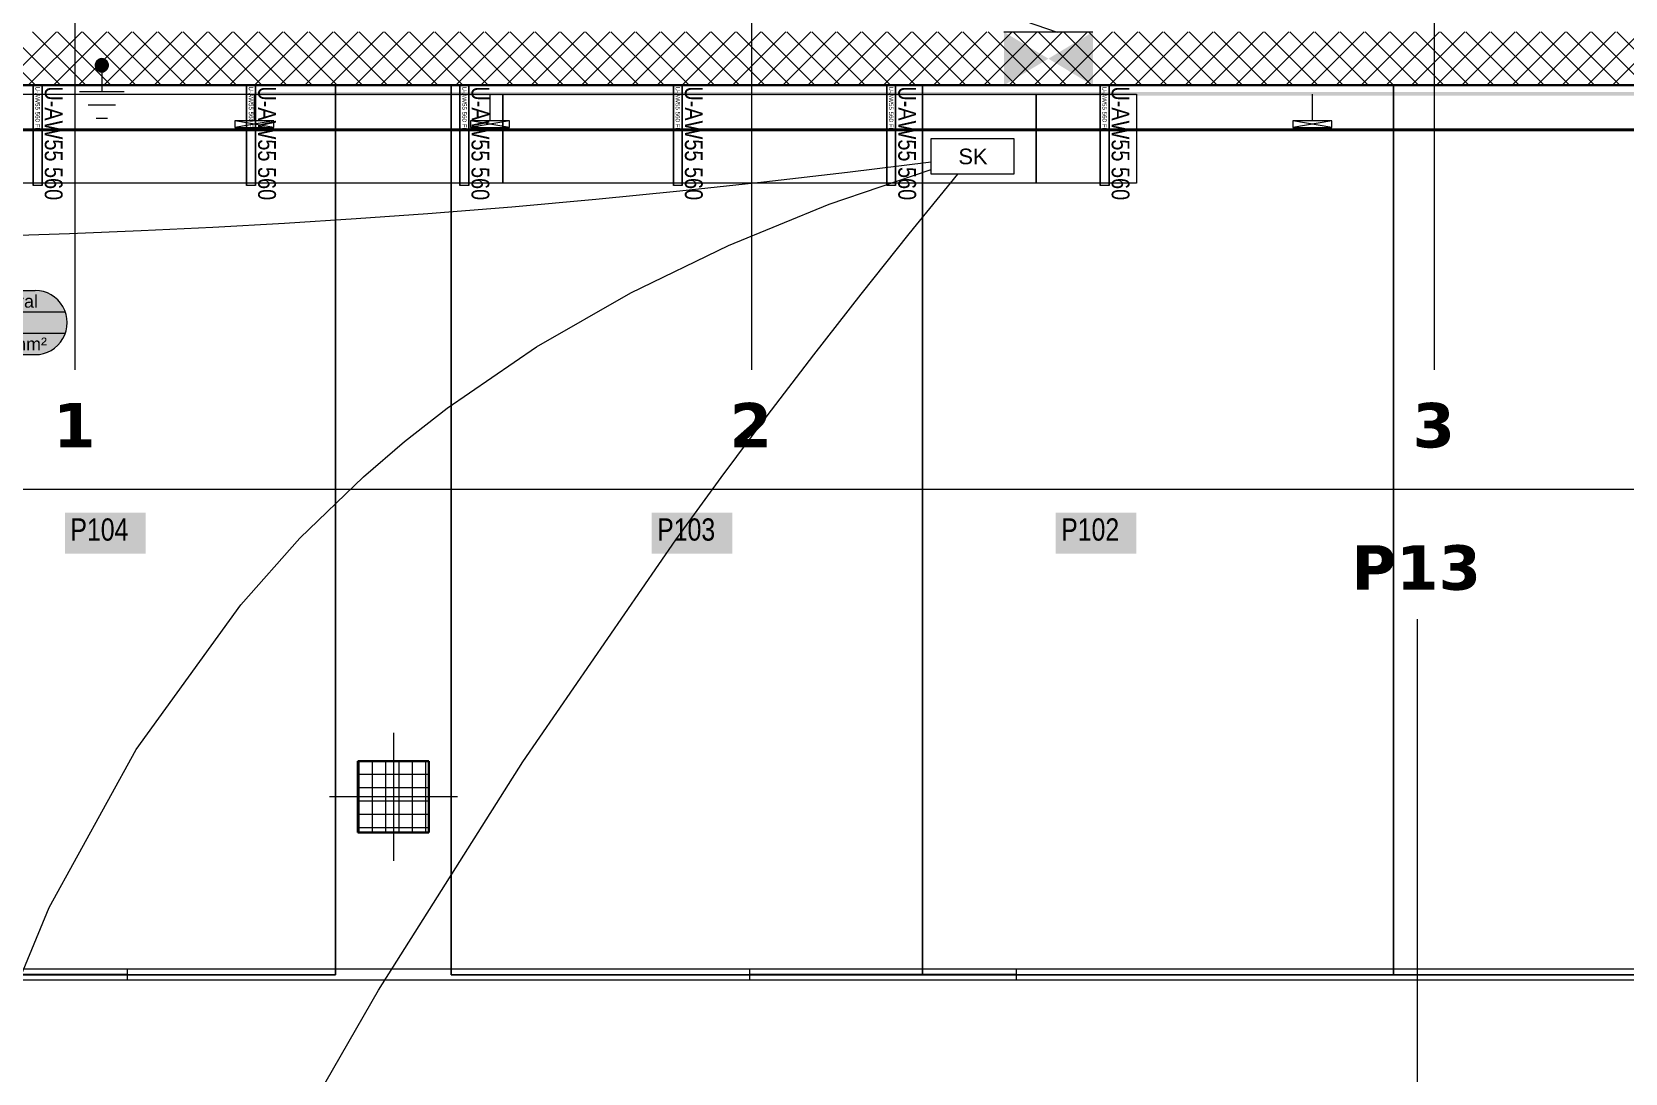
# Model space of a CAD drawing. Extents: x -1132 to 613, y -179 to 712.
# Drawn here: x -107.5 to 71.7, y 94.5 to 211.6 of the extents above; entities that cross this region are included whole.
import ezdxf
from ezdxf.lldxf.tags import DXFTag

# ---------------------------------------------------------------- set-up
doc = ezdxf.new("R2010")
doc.units = 0
doc.layers.get('0').update_dxf_attribs({"lineweight": 13})
for name, color, linetype, lineweight, true_color in [('A-____-MATC-OTLN', 7, 'Strichpunkt - Mittel', 40, 0x0080ff), ('A-DETL-____-OTLN', 5, 'Continuous', 9, 0x0000ff), ('EL01_WAN_Aussparung Wand', 7, 'Continuous', 13, 0x7f5f3f), ('EL01_WAN_Aussparung Wand Text', 7, 'Continuous', 13, 0x7f5f3f), ('EL01_WAN_E-Mobility', 1, 'Continuous', 13, 0xff0000), ('EL01_WAN_Leitung_BUS-KNX', 4, 'Continuous', 13, 0x00ffff), ('EL01_WAN_Leitung_E-Mobility', 1, 'Continuous', 13, 0xff0000), ('EL01_WAN_Leitung_HLKS', 5, 'Continuous', 13, 0x0000ff), ('EL01_WAN_Leitung_Notbeleuchtung', 7, 'Continuous', 13, 0x009900), ('EL01_WAN_Leuchten', 7, 'Continuous', 13, 0x0080ff), ('EL01_WAN_Potentialausgleich', 1, 'Continuous', 13, 0xff0000), ('EL01_WAN_Schlaufkasten', 1, 'Continuous', 13, 0xff0000), ('EL01_WAN_Trassen', 40, 'Continuous', 13, 0xffbf00), ('EL01_WAN_Trassen Befestigung', 7, 'Continuous', 13, 0xb2b200), ('S-GRID-____-IDEN', 7, 'Continuous', 9, 0x5555aa)]:
    doc.layers.add(name, color=color, linetype=linetype, lineweight=lineweight, true_color=true_color)
for name, color, linetype, lineweight in [('A-WALL-____-MCUT', 7, 'Continuous', 35), ('A-WALL-____-PATT', 7, 'Continuous', 35), ('C-PRKG-____-IDEN', 7, 'Continuous', 5), ('C-PRKG-____-OTLN', 7, 'Continuous', 9), ('S-COLS-____-MCUT', 7, 'Continuous', 35), ('S-COLS-____-OTLN', 7, 'Continuous', 9), ('S-GRID-____-OTLN', 7, 'Continuous', 5)]:
    doc.layers.add(name, color=color, linetype=linetype, lineweight=lineweight)
doc.styles.get("Standard").update_dxf_attribs({"font": 'arial.ttf'})
tags = doc.linetypes.add('_Rasterlinie_', pattern=[0.375, 0.2, -0.05, 0.075, -0.05]).pattern_tags.tags
tags[10:11] = [DXFTag(74, 4), DXFTag(75, 0), DXFTag(340, '0'), DXFTag(46, 1.0), DXFTag(50, 0.0), DXFTag(44, 0.0), DXFTag(45, 0.0)]
tags[8:9] = [DXFTag(74, 4), DXFTag(75, 0), DXFTag(340, '0'), DXFTag(46, 1.0), DXFTag(50, 0.0), DXFTag(44, 0.0), DXFTag(45, 0.0)]
tags[6:7] = [DXFTag(74, 4), DXFTag(75, 0), DXFTag(340, '0'), DXFTag(46, 1.0), DXFTag(50, 0.0), DXFTag(44, 0.0), DXFTag(45, 0.0)]
tags[4:5] = [DXFTag(74, 4), DXFTag(75, 0), DXFTag(340, '0'), DXFTag(46, 1.0), DXFTag(50, 0.0), DXFTag(44, 0.0), DXFTag(45, 0.0)]
tags = doc.linetypes.add('_Strichpunkt - Mittel_', pattern=[0.35, 0.15, -0.1, 0, -0.1]).pattern_tags.tags
tags[10:11] = [DXFTag(74, 4), DXFTag(75, 0), DXFTag(340, '0'), DXFTag(46, 1.0), DXFTag(50, 0.0), DXFTag(44, 0.0), DXFTag(45, 0.0)]
tags[8:9] = [DXFTag(74, 4), DXFTag(75, 0), DXFTag(340, '0'), DXFTag(46, 1.0), DXFTag(50, 0.0), DXFTag(44, 0.0), DXFTag(45, 0.0)]
tags[6:7] = [DXFTag(74, 4), DXFTag(75, 0), DXFTag(340, '0'), DXFTag(46, 1.0), DXFTag(50, 0.0), DXFTag(44, 0.0), DXFTag(45, 0.0)]
tags[4:5] = [DXFTag(74, 4), DXFTag(75, 0), DXFTag(340, '0'), DXFTag(46, 1.0), DXFTag(50, 0.0), DXFTag(44, 0.0), DXFTag(45, 0.0)]
tags = doc.linetypes.add('Strichpunkt - Mittel', pattern=[0.35, 0.15, -0.1, 0, -0.1]).pattern_tags.tags
tags[10:11] = [DXFTag(74, 4), DXFTag(75, 0), DXFTag(340, '0'), DXFTag(46, 1.0), DXFTag(50, 0.0), DXFTag(44, 0.0), DXFTag(45, 0.0)]
tags[8:9] = [DXFTag(74, 4), DXFTag(75, 0), DXFTag(340, '0'), DXFTag(46, 1.0), DXFTag(50, 0.0), DXFTag(44, 0.0), DXFTag(45, 0.0)]
tags[6:7] = [DXFTag(74, 4), DXFTag(75, 0), DXFTag(340, '0'), DXFTag(46, 1.0), DXFTag(50, 0.0), DXFTag(44, 0.0), DXFTag(45, 0.0)]
tags[4:5] = [DXFTag(74, 4), DXFTag(75, 0), DXFTag(340, '0'), DXFTag(46, 1.0), DXFTag(50, 0.0), DXFTag(44, 0.0), DXFTag(45, 0.0)]

# ---------------------------------------------------------------- blocks, each defined once
blk = doc.blocks.new('Referenz-A0UJ359BXE', base_point=(-1140.16, -173.77))
at = {"layer": 'A-____-MATC-OTLN', "color": 0, "linetype": 'Strichpunkt - Mittel', "ltscale": 0.4}
blk.add_line((-1115.11, 200.56), (174.71, 200.56), dxfattribs=at)
at = {"layer": 'A-DETL-____-OTLN', "color": 0, "linetype": '_Strichpunkt - Mittel_', "ltscale": 0.13}
for p, q in [((-66.79, 132.76), (-66.79, 118.36)), ((-59.59, 125.56), (-73.99, 125.56))]:
    blk.add_line(p, q, dxfattribs=at)
at = {"layer": 'A-WALL-____-MCUT', "color": 0, "linetype": 'Continuous', "ltscale": 0.35}
blk.add_line((-132.29, 205.56), (135.11, 205.56), dxfattribs=at)
at = {"layer": 'A-WALL-____-PATT', "color": 0, "linetype": 'Continuous', "lineweight": 9, "ltscale": 0.13}
for p, q in [((-107.05, 205.56), (-113.05, 211.56)), ((-110.68, 205.56), (-104.68, 211.56)), ((-104.22, 205.56), (-110.22, 211.56)), ((-107.85, 205.56), (-101.85, 211.56)), ((-101.39, 205.56), (-107.39, 211.56)), ((-105.02, 205.56), (-99.02, 211.56)), ((-98.57, 205.56), (-104.57, 211.56)), ((-102.19, 205.56), (-96.19, 211.56)), ((-95.74, 205.56), (-101.74, 211.56)), ((-99.37, 205.56), (-93.37, 211.56)), ((-92.91, 205.56), (-98.91, 211.56)), ((-96.54, 205.56), (-90.54, 211.56)), ((-90.08, 205.56), (-96.08, 211.56)), ((-93.71, 205.56), (-87.71, 211.56)), ((-87.25, 205.56), (-93.25, 211.56)), ((-90.88, 205.56), (-84.88, 211.56)), ((-84.42, 205.56), (-90.42, 211.56)), ((-88.05, 205.56), (-82.05, 211.56)), ((-81.6, 205.56), (-87.6, 211.56)), ((-85.22, 205.56), (-79.22, 211.56)), ((-78.77, 205.56), (-84.77, 211.56)), ((-82.4, 205.56), (-76.4, 211.56)), ((-75.94, 205.56), (-81.94, 211.56)), ((-79.57, 205.56), (-73.57, 211.56)), ((-73.11, 205.56), (-79.11, 211.56)), ((-76.74, 205.56), (-70.74, 211.56)), ((-70.28, 205.56), (-76.28, 211.56)), ((-73.91, 205.56), (-67.91, 211.56)), ((-67.45, 205.56), (-73.45, 211.56)), ((-71.08, 205.56), (-65.08, 211.56)), ((-64.63, 205.56), (-70.63, 211.56)), ((-68.25, 205.56), (-62.25, 211.56)), ((-61.8, 205.56), (-67.8, 211.56)), ((-65.42, 205.56), (-59.42, 211.56)), ((-58.97, 205.56), (-64.97, 211.56)), ((-62.6, 205.56), (-56.6, 211.56)), ((-56.14, 205.56), (-62.14, 211.56)), ((-59.77, 205.56), (-53.77, 211.56)), ((-53.31, 205.56), (-59.31, 211.56)), ((-56.94, 205.56), (-50.94, 211.56)), ((-50.48, 205.56), (-56.48, 211.56)), ((-54.11, 205.56), (-48.11, 211.56)), ((-47.65, 205.56), (-53.65, 211.56)), ((-51.28, 205.56), (-45.28, 211.56)), ((-44.83, 205.56), (-50.83, 211.56)), ((-48.45, 205.56), (-42.45, 211.56)), ((-42, 205.56), (-48, 211.56)), ((-45.63, 205.56), (-39.63, 211.56)), ((-39.17, 205.56), (-45.17, 211.56)), ((-42.8, 205.56), (-36.8, 211.56)), ((-36.34, 205.56), (-42.34, 211.56)), ((-39.97, 205.56), (-33.97, 211.56)), ((-33.51, 205.56), (-39.51, 211.56)), ((-37.14, 205.56), (-31.14, 211.56)), ((-30.68, 205.56), (-36.68, 211.56)), ((-34.31, 205.56), (-28.31, 211.56)), ((-27.86, 205.56), (-33.86, 211.56)), ((-31.48, 205.56), (-25.48, 211.56)), ((-25.03, 205.56), (-31.03, 211.56)), ((-28.66, 205.56), (-22.66, 211.56)), ((-22.2, 205.56), (-28.2, 211.56)), ((-25.83, 205.56), (-19.83, 211.56)), ((-19.37, 205.56), (-25.37, 211.56)), ((-23, 205.56), (-17, 211.56)), ((-16.54, 205.56), (-22.54, 211.56)), ((-20.17, 205.56), (-14.17, 211.56)), ((-13.71, 205.56), (-19.71, 211.56)), ((-17.34, 205.56), (-11.34, 211.56)), ((-10.89, 205.56), (-16.89, 211.56)), ((-14.51, 205.56), (-8.51, 211.56)), ((-8.06, 205.56), (-14.06, 211.56)), ((-11.68, 205.56), (-5.68, 211.56)), ((-5.23, 205.56), (-11.23, 211.56)), ((-8.86, 205.56), (-2.86, 211.56)), ((-2.4, 205.56), (-8.4, 211.56)), ((-6.03, 205.56), (-0.03, 211.56)), ((0.43, 205.56), (-5.57, 211.56)), ((-3.2, 205.56), (2.8, 211.56)), ((3.26, 205.56), (-2.74, 211.56)), ((-0.37, 205.56), (5.63, 211.56)), ((6.09, 205.56), (0.09, 211.56)), ((2.46, 205.56), (8.46, 211.56)), ((8.91, 205.56), (2.91, 211.56)), ((5.29, 205.56), (11.29, 211.56)), ((11.74, 205.56), (5.74, 211.56)), ((8.11, 205.56), (14.11, 211.56)), ((14.57, 205.56), (8.57, 211.56)), ((10.94, 205.56), (16.94, 211.56)), ((17.4, 205.56), (11.4, 211.56)), ((13.77, 205.56), (19.77, 211.56)), ((20.23, 205.56), (14.23, 211.56)), ((16.6, 205.56), (22.6, 211.56)), ((23.06, 205.56), (17.06, 211.56)), ((19.43, 205.56), (25.43, 211.56)), ((25.88, 205.56), (19.88, 211.56)), ((22.26, 205.56), (28.26, 211.56)), ((28.71, 205.56), (22.71, 211.56)), ((25.08, 205.56), (31.08, 211.56)), ((31.54, 205.56), (25.54, 211.56)), ((27.91, 205.56), (33.91, 211.56)), ((34.37, 205.56), (28.37, 211.56)), ((30.74, 205.56), (36.74, 211.56)), ((37.2, 205.56), (31.2, 211.56)), ((33.57, 205.56), (39.57, 211.56)), ((40.03, 205.56), (34.03, 211.56)), ((36.4, 205.56), (42.4, 211.56)), ((42.85, 205.56), (36.85, 211.56)), ((39.23, 205.56), (45.23, 211.56)), ((45.68, 205.56), (39.68, 211.56)), ((42.06, 205.56), (48.06, 211.56)), ((48.51, 205.56), (42.51, 211.56)), ((44.88, 205.56), (50.88, 211.56)), ((51.34, 205.56), (45.34, 211.56)), ((47.71, 205.56), (53.71, 211.56)), ((54.17, 205.56), (48.17, 211.56)), ((50.54, 205.56), (56.54, 211.56)), ((57, 205.56), (51, 211.56)), ((53.37, 205.56), (59.37, 211.56)), ((59.83, 205.56), (53.83, 211.56)), ((56.2, 205.56), (62.2, 211.56)), ((62.65, 205.56), (56.65, 211.56)), ((59.03, 205.56), (65.03, 211.56)), ((65.48, 205.56), (59.48, 211.56)), ((61.85, 205.56), (67.85, 211.56)), ((68.31, 205.56), (62.31, 211.56)), ((64.68, 205.56), (70.68, 211.56)), ((71.14, 205.56), (65.14, 211.56)), ((67.51, 205.56), (73.51, 211.56)), ((73.97, 205.56), (67.97, 211.56)), ((70.34, 205.56), (76.34, 211.56)), ((76.8, 205.56), (70.8, 211.56))]:
    blk.add_line(p, q, dxfattribs=at)
at = {"layer": 'C-PRKG-____-IDEN', "color": 7, "linetype": 'Continuous', "ltscale": 0.13, "true_color": 0xffffff}
for points in [[(-103.74, 152.9), (-94.67, 152.9), (-103.74, 157.5)], [(-94.67, 152.9), (-103.74, 157.5), (-94.67, 157.5)], [(-37.74, 152.9), (-28.67, 152.9), (-37.74, 157.5)], [(-28.67, 152.9), (-37.74, 157.5), (-28.67, 157.5)], [(7.7, 152.9), (16.77, 152.9), (7.7, 157.5)], [(16.77, 152.9), (7.7, 157.5), (16.77, 157.5)]]:
    blk.add_solid(points, dxfattribs=at)
at = {"layer": 'C-PRKG-____-OTLN', "color": 0, "linetype": 'Continuous', "ltscale": 0.13}
for p, q in [((-73.29, 205.55), (-126.29, 205.55)), ((-73.29, 205.55), (-126.29, 205.55)), ((-126.29, 205.55), (-73.29, 205.55)), ((-73.29, 105.57), (-73.29, 205.55)), ((-73.29, 105.57), (-73.29, 205.55)), ((-73.29, 205.55), (-73.29, 105.57)), ((-73.29, 205.55), (-73.29, 205.55)), ((-7.29, 205.55), (-60.29, 205.55)), ((-60.29, 105.57), (-60.29, 205.55)), ((-7.29, 205.55), (-60.29, 205.55)), ((-60.29, 205.55), (-60.29, 105.57)), ((-60.29, 105.57), (-60.29, 205.55)), ((-60.29, 205.55), (-7.29, 205.55)), ((-60.29, 205.55), (-60.29, 205.55)), ((45.71, 205.55), (-7.29, 205.55)), ((-7.29, 105.57), (-7.29, 205.55)), ((45.71, 205.55), (-7.29, 205.55)), ((-7.29, 205.55), (-7.29, 105.57)), ((-7.29, 105.57), (-7.29, 205.55)), ((-7.29, 205.55), (45.71, 205.55)), ((-7.29, 205.55), (-7.29, 205.55)), ((-7.29, 105.57), (-7.29, 205.55)), ((-7.29, 105.57), (-7.29, 205.55)), ((-7.29, 205.55), (-7.29, 105.57)), ((-7.29, 205.55), (-7.29, 205.55)), ((45.71, 105.57), (45.71, 205.55)), ((45.71, 105.57), (45.71, 205.55)), ((45.71, 205.55), (45.71, 105.57)), ((45.71, 205.55), (45.71, 205.55)), ((115.71, 205.55), (45.71, 205.55)), ((115.71, 205.55), (45.71, 205.55)), ((45.71, 205.55), (45.71, 105.57)), ((45.71, 105.57), (45.71, 205.55)), ((45.71, 205.55), (115.71, 205.55)), ((45.71, 205.55), (45.71, 205.55)), ((-73.29, 105.57), (-126.29, 105.57)), ((-126.29, 105.57), (-73.29, 105.57)), ((-73.29, 105.57), (-126.29, 105.57)), ((-73.29, 105.57), (-73.29, 105.57)), ((-7.29, 105.57), (-60.29, 105.57)), ((-60.29, 105.57), (-7.29, 105.57)), ((-7.29, 105.57), (-60.29, 105.57)), ((-60.29, 105.57), (-60.29, 105.57)), ((45.71, 105.57), (-7.29, 105.57)), ((-7.29, 105.57), (45.71, 105.57)), ((45.71, 105.57), (-7.29, 105.57)), ((-7.29, 105.57), (-7.29, 105.57)), ((-7.29, 105.57), (-7.29, 105.57)), ((45.71, 105.57), (45.71, 105.57)), ((115.71, 105.57), (45.71, 105.57)), ((45.71, 105.57), (115.71, 105.57)), ((115.71, 105.57), (45.71, 105.57)), ((45.71, 105.57), (45.71, 105.57))]:
    blk.add_line(p, q, dxfattribs=at)
at = {"layer": 'S-COLS-____-MCUT', "color": 0, "linetype": 'Continuous', "ltscale": 0.35}
for p, q in [((-62.79, 129.56), (-70.79, 129.56)), ((-70.79, 129.56), (-70.79, 121.56)), ((-62.79, 121.56), (-62.79, 129.56)), ((-70.79, 121.56), (-62.79, 121.56))]:
    blk.add_line(p, q, dxfattribs=at)
at = {"layer": 'S-COLS-____-OTLN', "color": 0, "linetype": 'Continuous', "ltscale": 0.13}
for p, q in [((-70.63, 121.56), (-70.63, 129.56)), ((-69.13, 121.56), (-69.13, 129.56)), ((-67.63, 121.56), (-67.63, 129.56)), ((-66.13, 121.56), (-66.13, 129.56)), ((-64.63, 121.56), (-64.63, 129.56)), ((-63.13, 121.56), (-63.13, 129.56)), ((-70.79, 128.13), (-62.79, 128.13)), ((-70.79, 126.63), (-62.79, 126.63)), ((-70.79, 125.13), (-62.79, 125.13)), ((-70.79, 123.63), (-62.79, 123.63)), ((-70.79, 122.13), (-62.79, 122.13))]:
    blk.add_line(p, q, dxfattribs=at)
at = {"layer": 'S-GRID-____-OTLN', "color": 0, "linetype": '_Rasterlinie_', "ltscale": 0.13}
for p, q in [((-102.59, 173.56), (-102.59, 357.16)), ((-26.49, 173.56), (-26.49, 357.16)), ((50.31, 173.56), (50.31, 357.16)), ((-164.29, 205.56), (174.71, 205.56)), ((-1093.73, 160.16), (174.71, 160.16)), ((48.41, -160.53), (48.41, 145.56))]:
    blk.add_line(p, q, dxfattribs=at)
at = {"layer": 'C-PRKG-____-IDEN', "color": 0, "linetype": 'Continuous', "ltscale": 0.13, "char_height": 2.5, "attachment_point": 1}
for s, insert in [('{\\W0.8;\\fArial;P104}', (-103.12, 156.87)), ('{\\W0.8;\\fArial;P103}', (-37.12, 156.87)), ('{\\W0.8;\\fArial;P102}', (8.32, 156.87))]:
    blk.add_mtext(s, dxfattribs=dict(at, insert=insert))
at = {"layer": 'S-GRID-____-IDEN', "color": 0, "linetype": 'Continuous', "lineweight": 5, "ltscale": 0.13, "char_height": 5, "attachment_point": 1}
for s, insert in [('{\\fVerdana|b1|i0;1}', (-105.07, 169.85)), ('{\\fVerdana|b1|i0;2}', (-28.97, 169.85)), ('{\\fVerdana|b1|i0;3}', (47.83, 169.85)), ('{\\fVerdana|b1|i0;P13}', (40.97, 153.85))]:
    blk.add_mtext(s, dxfattribs=dict(at, insert=insert))
blk = doc.blocks.new('Kabelkanal-A0UJ359DXE', base_point=(-114.48, 194.56))
at = {"color": 0, "linetype": 'ByBlock', "lineweight": -2, "ltscale": 0.13}
for p, q in [((-114.48, 194.56), (-114.48, 204.56)), ((-114.48, 204.56), (-54.48, 204.56)), ((-54.48, 204.56), (-54.48, 194.56)), ((-54.48, 194.56), (-114.48, 194.56))]:
    blk.add_line(p, q, dxfattribs=at)
blk = doc.blocks.new('IfcObject-A0UJ35A1XE', base_point=(-107.3, 192.94))
at = {"layer": 'EL01_WAN_Trassen', "linetype": 'ByBlock', "lineweight": -2, "ltscale": 0.13}
for p, q in [((-106.3, 205.49), (-107.3, 205.49)), ((-106.3, 205.49), (-107.3, 205.49)), ((-107.3, 205.49), (-107.3, 194.29)), ((-107.3, 194.29), (-107.3, 205.49)), ((-107.3, 205.49), (-107.3, 205.49)), ((-106.3, 205.49), (-106.3, 194.29)), ((-106.3, 194.29), (-106.3, 205.49)), ((-106.3, 205.49), (-106.3, 205.49)), ((-106.3, 194.29), (-107.3, 194.29)), ((-106.3, 194.29), (-107.3, 194.29)), ((-107.3, 194.29), (-107.3, 194.29)), ((-106.3, 194.29), (-106.3, 194.29))]:
    blk.add_line(p, q, dxfattribs=at)
at = {"layer": 'EL01_WAN_Trassen', "lineweight": -2, "attachment_point": 1, "rotation": 270}
for s, insert, char_height in [('{\\fArial;U-AW55 560 FE}', (-106.55, 205.43), 0.5), ('{\\W0.8;\\fArial;U-AW55 560}', (-104, 205.44), 2)]:
    blk.add_mtext(s, dxfattribs=dict(at, insert=insert, char_height=char_height))
blk = doc.blocks.new('IfcObject-A0UJ35A3XE', base_point=(-83.3, 192.94))
at = {"layer": 'EL01_WAN_Trassen', "linetype": 'ByBlock', "lineweight": -2, "ltscale": 0.13}
for p, q in [((-82.3, 205.49), (-83.3, 205.49)), ((-82.3, 205.49), (-83.3, 205.49)), ((-83.3, 205.49), (-83.3, 194.29)), ((-83.3, 194.29), (-83.3, 205.49)), ((-83.3, 205.49), (-83.3, 205.49)), ((-82.3, 205.49), (-82.3, 194.29)), ((-82.3, 194.29), (-82.3, 205.49)), ((-82.3, 205.49), (-82.3, 205.49)), ((-82.3, 194.29), (-83.3, 194.29)), ((-82.3, 194.29), (-83.3, 194.29)), ((-83.3, 194.29), (-83.3, 194.29)), ((-82.3, 194.29), (-82.3, 194.29))]:
    blk.add_line(p, q, dxfattribs=at)
at = {"layer": 'EL01_WAN_Trassen', "lineweight": -2, "attachment_point": 1, "rotation": 270}
for s, insert, char_height in [('{\\fArial;U-AW55 560 FE}', (-82.55, 205.43), 0.5), ('{\\W0.8;\\fArial;U-AW55 560}', (-80, 205.44), 2)]:
    blk.add_mtext(s, dxfattribs=dict(at, insert=insert, char_height=char_height))
blk = doc.blocks.new('IfcObject-A0UJ35A5XE', base_point=(-11.3, 192.94))
at = {"layer": 'EL01_WAN_Trassen', "linetype": 'ByBlock', "lineweight": -2, "ltscale": 0.13}
for p, q in [((-10.3, 205.49), (-11.3, 205.49)), ((-10.3, 205.49), (-11.3, 205.49)), ((-11.3, 205.49), (-11.3, 194.29)), ((-11.3, 194.29), (-11.3, 205.49)), ((-11.3, 205.49), (-11.3, 205.49)), ((-10.3, 205.49), (-10.3, 194.29)), ((-10.3, 194.29), (-10.3, 205.49)), ((-10.3, 205.49), (-10.3, 205.49)), ((-10.3, 194.29), (-11.3, 194.29)), ((-10.3, 194.29), (-11.3, 194.29)), ((-11.3, 194.29), (-11.3, 194.29)), ((-10.3, 194.29), (-10.3, 194.29))]:
    blk.add_line(p, q, dxfattribs=at)
at = {"layer": 'EL01_WAN_Trassen', "lineweight": -2, "attachment_point": 1, "rotation": 270}
for s, insert, char_height in [('{\\fArial;U-AW55 560 FE}', (-10.55, 205.43), 0.5), ('{\\W0.8;\\fArial;U-AW55 560}', (-8, 205.44), 2)]:
    blk.add_mtext(s, dxfattribs=dict(at, insert=insert, char_height=char_height))
blk = doc.blocks.new('IfcObject-A0UJ35ABXE', base_point=(-35.3, 192.94))
at = {"layer": 'EL01_WAN_Trassen', "linetype": 'ByBlock', "lineweight": -2, "ltscale": 0.13}
for p, q in [((-34.3, 205.49), (-35.3, 205.49)), ((-34.3, 205.49), (-35.3, 205.49)), ((-35.3, 205.49), (-35.3, 194.29)), ((-35.3, 194.29), (-35.3, 205.49)), ((-35.3, 205.49), (-35.3, 205.49)), ((-34.3, 205.49), (-34.3, 194.29)), ((-34.3, 194.29), (-34.3, 205.49)), ((-34.3, 205.49), (-34.3, 205.49)), ((-34.3, 194.29), (-35.3, 194.29)), ((-34.3, 194.29), (-35.3, 194.29)), ((-35.3, 194.29), (-35.3, 194.29)), ((-34.3, 194.29), (-34.3, 194.29))]:
    blk.add_line(p, q, dxfattribs=at)
at = {"layer": 'EL01_WAN_Trassen', "lineweight": -2, "attachment_point": 1, "rotation": 270}
for s, insert, char_height in [('{\\fArial;U-AW55 560 FE}', (-34.55, 205.43), 0.5), ('{\\W0.8;\\fArial;U-AW55 560}', (-32, 205.44), 2)]:
    blk.add_mtext(s, dxfattribs=dict(at, insert=insert, char_height=char_height))
blk = doc.blocks.new('IfcObject-A0UJ35ADXE', base_point=(12.7, 192.94))
at = {"layer": 'EL01_WAN_Trassen', "linetype": 'ByBlock', "lineweight": -2, "ltscale": 0.13}
for p, q in [((13.7, 205.49), (12.7, 205.49)), ((13.7, 205.49), (12.7, 205.49)), ((12.7, 205.49), (12.7, 194.29)), ((12.7, 194.29), (12.7, 205.49)), ((12.7, 205.49), (12.7, 205.49)), ((13.7, 205.49), (13.7, 194.29)), ((13.7, 194.29), (13.7, 205.49)), ((13.7, 205.49), (13.7, 205.49)), ((13.7, 194.29), (12.7, 194.29)), ((13.7, 194.29), (12.7, 194.29)), ((12.7, 194.29), (12.7, 194.29)), ((13.7, 194.29), (13.7, 194.29))]:
    blk.add_line(p, q, dxfattribs=at)
at = {"layer": 'EL01_WAN_Trassen', "lineweight": -2, "attachment_point": 1, "rotation": 270}
for s, insert, char_height in [('{\\fArial;U-AW55 560 FE}', (13.45, 205.43), 0.5), ('{\\W0.8;\\fArial;U-AW55 560}', (16, 205.44), 2)]:
    blk.add_mtext(s, dxfattribs=dict(at, insert=insert, char_height=char_height))
blk = doc.blocks.new('IfcObject-A0UJ35ANXE', base_point=(-59.3, 192.94))
at = {"layer": 'EL01_WAN_Trassen', "linetype": 'ByBlock', "lineweight": -2, "ltscale": 0.13}
for p, q in [((-58.3, 205.49), (-59.3, 205.49)), ((-58.3, 205.49), (-59.3, 205.49)), ((-59.3, 205.49), (-59.3, 194.29)), ((-59.3, 194.29), (-59.3, 205.49)), ((-59.3, 205.49), (-59.3, 205.49)), ((-58.3, 205.49), (-58.3, 194.29)), ((-58.3, 194.29), (-58.3, 205.49)), ((-58.3, 205.49), (-58.3, 205.49)), ((-58.3, 194.29), (-59.3, 194.29)), ((-58.3, 194.29), (-59.3, 194.29)), ((-59.3, 194.29), (-59.3, 194.29)), ((-58.3, 194.29), (-58.3, 194.29))]:
    blk.add_line(p, q, dxfattribs=at)
at = {"layer": 'EL01_WAN_Trassen', "lineweight": -2, "attachment_point": 1, "rotation": 270}
for s, insert, char_height in [('{\\fArial;U-AW55 560 FE}', (-58.55, 205.43), 0.5), ('{\\W0.8;\\fArial;U-AW55 560}', (-56, 205.44), 2)]:
    blk.add_mtext(s, dxfattribs=dict(at, insert=insert, char_height=char_height))
blk = doc.blocks.new('Kabelkanal-A0UJ35AXXE', base_point=(-54.48, 194.56))
at = {"color": 0, "linetype": 'ByBlock', "lineweight": -2, "ltscale": 0.13}
for p, q in [((-54.48, 194.56), (-54.48, 204.56)), ((-54.48, 204.56), (5.52, 204.56)), ((5.52, 204.56), (5.52, 194.56)), ((5.52, 194.56), (-54.48, 194.56))]:
    blk.add_line(p, q, dxfattribs=at)
blk = doc.blocks.new('Kabelkanal-A0UJ35B3XE', base_point=(5.52, 194.56))
at = {"color": 0, "linetype": 'ByBlock', "lineweight": -2, "ltscale": 0.13}
for p, q in [((5.52, 194.56), (5.52, 204.56)), ((5.52, 204.56), (16.8, 204.56)), ((16.8, 204.56), (16.8, 194.56)), ((16.8, 194.56), (5.52, 194.56))]:
    blk.add_line(p, q, dxfattribs=at)
blk = doc.blocks.new('Wanddurchbruch-A0UJ35B5XE', base_point=(1.88, 205.55))
at = {"color": 0, "linetype": 'ByBlock', "lineweight": -2, "ltscale": 0.13}
for p, q in [((11.88, 211.55), (1.88, 211.55)), ((11.88, 205.55), (1.88, 205.55))]:
    blk.add_line(p, q, dxfattribs=at)
for points in [[(6.88, 208.55), (1.88, 208.55), (1.88, 211.55)], [(11.88, 208.55), (6.88, 208.55), (11.88, 211.55)], [(1.88, 205.55), (6.88, 208.55), (1.88, 208.55)], [(11.88, 205.55), (11.88, 208.55), (6.88, 208.55)]]:
    blk.add_solid(points, dxfattribs=at)
blk = doc.blocks.new('Durchbruch beschriften-A0UJ35B7XE', base_point=(-24.52, 211.55))
at = {"color": 0, "linetype": 'ByBlock', "lineweight": -2, "ltscale": 0.13}
for p, q in [((-24.52, 213.62), (-24.52, 221.12)), ((-24.52, 221.12), (1.76, 221.12)), ((-19.4, 213.62), (-19.4, 221.12)), ((1.76, 221.12), (1.76, 213.62)), ((1.76, 213.62), (-24.52, 213.62)), ((1.76, 213.62), (7.88, 211.55))]:
    blk.add_line(p, q, dxfattribs=at)
at = {"color": 7, "linetype": 'ByBlock', "lineweight": -2, "ltscale": 0.13, "true_color": 0xffffff}
for points in [[(1.76, 213.62), (-24.52, 213.62), (1.76, 221.12)], [(-24.52, 213.62), (1.76, 221.12), (-24.52, 221.12)], [(1.76, 221.12), (-24.52, 221.12), (-24.52, 221.12)], [(1.76, 213.62), (1.76, 213.62), (-24.52, 213.62)]]:
    blk.add_solid(points, dxfattribs=at)
at = {"color": 0, "linetype": 'ByBlock', "lineweight": -2, "ltscale": 0.13, "char_height": 2.5, "attachment_point": 1}
for s, insert in [('{\\fArial; WA 500/250 }', (-19.4, 220.49)), ('{\\fArial; OKRD=150 }', (-19.4, 216.74))]:
    blk.add_mtext(s, dxfattribs=dict(at, insert=insert))
at = {"color": 40, "linetype": 'ByBlock', "lineweight": -2, "ltscale": 0.13, "true_color": 0xffbf00, "insert": (-23.35, 218.87), "char_height": 3, "attachment_point": 1}
blk.add_mtext('{\\fArial;E}', dxfattribs=at)
blk = doc.blocks.new('Leitung-A0UJ35BFXE', base_point=(-123.21, 55.31))
at = {"color": 0, "linetype": 'ByBlock', "lineweight": -2, "ltscale": 0.13}
for p, q in [((-17.79, 192.18), (-6.3, 196.11)), ((-29.1, 187.56), (-17.79, 192.18)), ((-40.1, 182.23), (-29.1, 187.56)), ((-50.69, 176.14), (-40.1, 182.23)), ((-60.74, 169.27), (-50.69, 176.14)), ((-65.53, 165.52), (-60.74, 169.27)), ((-70.15, 161.56), (-65.53, 165.52)), ((-77.3, 154.63), (-70.15, 161.56)), ((-83.94, 147.17), (-77.3, 154.63)), ((-95.72, 130.88), (-83.94, 147.17)), ((-105.52, 113.13), (-95.72, 130.88)), ((-113.35, 94.33), (-105.52, 113.13)), ((-119.24, 74.91), (-113.35, 94.33)), ((-123.21, 55.31), (-119.24, 74.91))]:
    blk.add_line(p, q, dxfattribs=at)
blk = doc.blocks.new('Kabelkanal-A0UJ35BLXE', base_point=(-191.68, 104.98))
at = {"color": 0, "linetype": 'ByBlock', "lineweight": -2, "ltscale": 0.13}
for p, q in [((174.71, 106.18), (-191.68, 106.18)), ((-191.68, 104.98), (174.71, 104.98))]:
    blk.add_line(p, q, dxfattribs=at)
blk = doc.blocks.new('LED-Langfeldleuchte 37W-A0UJ35DNXE', base_point=(-26.71, 104.98))
at = {"color": 0, "lineweight": -2}
for p, q in [((-26.71, 104.98), (-26.71, 106.18)), ((3.29, 104.98), (3.29, 106.18)), ((3.29, 105.58), (-26.71, 105.58))]:
    blk.add_line(p, q, dxfattribs=at)
blk = doc.blocks.new('UV in Wand-A0UJ35KXXE', base_point=(-84.61, 200.81))
at = {"color": 0, "lineweight": -2}
for p, q in [((-80.23, 201.55), (-84.61, 201.55)), ((-84.61, 201.55), (-84.61, 200.81)), ((-80.23, 200.81), (-84.61, 201.55)), ((-80.23, 201.55), (-84.61, 200.81)), ((-84.61, 200.81), (-80.23, 200.81)), ((-80.23, 200.81), (-80.23, 201.55))]:
    blk.add_line(p, q, dxfattribs=at)
blk = doc.blocks.new('Schlaufkasten Decke (multi)-A0UJ35L7XE', base_point=(-6.3, 195.56))
at = {"color": 0, "linetype": 'ByBlock', "lineweight": -2, "ltscale": 0.13}
for p, q in [((-6.3, 199.56), (2.98, 199.56)), ((-6.3, 195.56), (-6.3, 199.56)), ((2.98, 199.56), (2.98, 195.56)), ((2.98, 195.56), (-6.3, 195.56))]:
    blk.add_line(p, q, dxfattribs=at)
at = {"color": 0, "linetype": 'ByBlock', "lineweight": -2, "ltscale": 0.13, "insert": (-3.24, 198.44), "char_height": 1.76, "attachment_point": 1}
blk.add_mtext('{\\fArial;SK}', dxfattribs=at)
blk = doc.blocks.new('Leitung-A0UJ35OZXE', base_point=(-122.94, -4.54))
at = {"color": 0, "linetype": 'ByBlock', "lineweight": -2, "ltscale": 0.13}
for p, q in [((-8.76, 188.85), (-3.3, 195.56)), ((-14.16, 182.09), (-8.76, 188.85)), ((-19.49, 175.27), (-14.16, 182.09)), ((-24.74, 168.39), (-19.49, 175.27)), ((-29.92, 161.45), (-24.74, 168.39)), ((-35.02, 154.45), (-29.92, 161.45)), ((-52.24, 129.49), (-35.02, 154.45)), ((-68.45, 103.83), (-52.24, 129.49)), ((-83.65, 77.53), (-68.45, 103.83)), ((-97.81, 50.66), (-83.65, 77.53)), ((-110.91, 23.28), (-97.81, 50.66)), ((-122.94, -4.54), (-110.91, 23.28))]:
    blk.add_line(p, q, dxfattribs=at)
blk = doc.blocks.new('LED-Langfeldleuchte 37W-A0UJ35Q5XE', base_point=(-126.71, 104.98))
at = {"color": 0, "lineweight": -2}
for p, q in [((-126.71, 104.98), (-126.71, 106.18)), ((-96.71, 104.98), (-96.71, 106.18)), ((-96.71, 105.58), (-126.71, 105.58))]:
    blk.add_line(p, q, dxfattribs=at)
blk = doc.blocks.new('UV in Wand-A0UJ35Q9XE', base_point=(-58.1, 200.81))
at = {"color": 0, "lineweight": -2}
for p, q in [((-53.72, 201.55), (-58.1, 201.55)), ((-58.1, 201.55), (-58.1, 200.81)), ((-53.72, 200.81), (-58.1, 201.55)), ((-53.72, 201.55), (-58.1, 200.81)), ((-58.1, 200.81), (-53.72, 200.81)), ((-53.72, 200.81), (-53.72, 201.55))]:
    blk.add_line(p, q, dxfattribs=at)
blk = doc.blocks.new('Erdungs-Anschluss-A0UJ35QHXE', base_point=(-102.08, 201.81))
at = {"color": 0, "linetype": 'ByBlock', "lineweight": -2, "ltscale": 0.13}
for p, q in [((-100.32, 207.91), (-100.33, 207.81)), ((-100.3, 208.01), (-100.32, 207.91)), ((-100.27, 208.1), (-100.3, 208.01)), ((-100.23, 208.19), (-100.27, 208.1)), ((-100.18, 208.27), (-100.23, 208.19)), ((-100.11, 208.34), (-100.18, 208.27)), ((-100.04, 208.4), (-100.11, 208.34)), ((-99.96, 208.46), (-100.04, 208.4)), ((-99.87, 208.5), (-99.96, 208.46)), ((-99.78, 208.53), (-99.87, 208.5)), ((-99.68, 208.55), (-99.78, 208.53)), ((-99.58, 208.56), (-99.68, 208.55)), ((-99.49, 208.55), (-99.58, 208.56)), ((-99.39, 208.53), (-99.49, 208.55)), ((-99.3, 208.5), (-99.39, 208.53)), ((-99.21, 208.46), (-99.3, 208.5)), ((-99.13, 208.4), (-99.21, 208.46)), ((-99.06, 208.34), (-99.13, 208.4)), ((-98.99, 208.27), (-99.06, 208.34)), ((-98.94, 208.19), (-98.99, 208.27)), ((-98.9, 208.1), (-98.94, 208.19)), ((-98.87, 208.01), (-98.9, 208.1)), ((-98.85, 207.91), (-98.87, 208.01)), ((-98.84, 207.81), (-98.85, 207.91)), ((-100.33, 207.81), (-100.32, 207.72)), ((-100.32, 207.72), (-100.3, 207.62)), ((-100.3, 207.62), (-100.27, 207.53)), ((-100.27, 207.53), (-100.23, 207.44)), ((-100.23, 207.44), (-100.18, 207.36)), ((-100.18, 207.36), (-100.11, 207.29)), ((-100.11, 207.29), (-100.04, 207.22)), ((-100.04, 207.22), (-99.96, 207.17)), ((-99.96, 207.17), (-99.87, 207.13)), ((-99.87, 207.13), (-99.78, 207.09)), ((-99.78, 207.09), (-99.68, 207.08)), ((-99.68, 207.08), (-99.58, 207.07)), ((-99.58, 207.81), (-99.58, 204.81)), ((-99.58, 207.07), (-99.49, 207.08)), ((-99.49, 207.08), (-99.39, 207.09)), ((-99.39, 207.09), (-99.3, 207.13)), ((-99.3, 207.13), (-99.21, 207.17)), ((-99.21, 207.17), (-99.13, 207.22)), ((-99.13, 207.22), (-99.06, 207.29)), ((-99.06, 207.29), (-98.99, 207.36)), ((-98.99, 207.36), (-98.94, 207.44)), ((-98.94, 207.44), (-98.9, 207.53)), ((-98.9, 207.53), (-98.87, 207.62)), ((-98.87, 207.62), (-98.85, 207.72)), ((-98.85, 207.72), (-98.84, 207.81)), ((-97.08, 204.81), (-102.08, 204.81)), ((-98.04, 203.31), (-101.13, 203.31)), ((-98.96, 201.81), (-100.21, 201.81))]:
    blk.add_line(p, q, dxfattribs=at)
for points in [[(-98.84, 207.81), (-100.33, 207.81), (-98.87, 208.01)], [(-100.33, 207.81), (-98.87, 208.01), (-100.3, 208.01)], [(-98.87, 208.01), (-100.3, 208.01), (-98.94, 208.19)], [(-100.3, 208.01), (-98.94, 208.19), (-100.23, 208.19)], [(-98.94, 208.19), (-100.23, 208.19), (-99.06, 208.34)], [(-100.23, 208.19), (-99.06, 208.34), (-100.11, 208.34)], [(-99.06, 208.34), (-100.11, 208.34), (-99.21, 208.46)], [(-100.11, 208.34), (-99.21, 208.46), (-99.96, 208.46)], [(-99.21, 208.46), (-99.96, 208.46), (-99.39, 208.53)], [(-99.96, 208.46), (-99.39, 208.53), (-99.78, 208.53)], [(-99.39, 208.53), (-99.78, 208.53), (-99.58, 208.56)], [(-100.3, 207.62), (-98.84, 207.81), (-100.33, 207.81)], [(-98.87, 207.62), (-100.3, 207.62), (-98.84, 207.81)], [(-100.23, 207.44), (-98.87, 207.62), (-100.3, 207.62)], [(-98.94, 207.44), (-100.23, 207.44), (-98.87, 207.62)], [(-100.11, 207.29), (-98.94, 207.44), (-100.23, 207.44)], [(-99.06, 207.29), (-100.11, 207.29), (-98.94, 207.44)], [(-99.96, 207.17), (-99.06, 207.29), (-100.11, 207.29)], [(-99.21, 207.17), (-99.96, 207.17), (-99.06, 207.29)], [(-99.78, 207.09), (-99.21, 207.17), (-99.96, 207.17)], [(-99.39, 207.09), (-99.78, 207.09), (-99.21, 207.17)], [(-99.58, 207.07), (-99.39, 207.09), (-99.78, 207.09)]]:
    blk.add_solid(points, dxfattribs=at)
blk = doc.blocks.new('Leitung-A0UJ35QJXE', base_point=(-111.28, 188.65))
at = {"color": 0, "linetype": 'ByBlock', "lineweight": -2, "ltscale": 0.13}
for p, q in [((-25.13, 194.69), (-15.71, 195.78)), ((-15.71, 195.78), (-6.3, 196.96)), ((-44.01, 192.75), (-34.56, 193.68)), ((-34.56, 193.68), (-25.13, 194.69)), ((-62.91, 191.15), (-53.46, 191.91)), ((-53.46, 191.91), (-44.01, 192.75)), ((-87.09, 189.62), (-79.02, 190.07)), ((-79.02, 190.07), (-70.97, 190.58)), ((-70.97, 190.58), (-62.91, 191.15)), ((-111.28, 188.65), (-103.22, 188.91)), ((-103.22, 188.91), (-95.15, 189.23)), ((-95.15, 189.23), (-87.09, 189.62))]:
    blk.add_line(p, q, dxfattribs=at)
blk = doc.blocks.new('UV in Wand-A0UJ35QRXE', base_point=(34.39, 200.81))
at = {"color": 0, "lineweight": -2}
for p, q in [((38.77, 201.55), (34.39, 201.55)), ((34.39, 201.55), (34.39, 200.81)), ((38.77, 200.81), (34.39, 201.55)), ((38.77, 201.55), (34.39, 200.81)), ((34.39, 200.81), (38.77, 200.81)), ((38.77, 200.81), (38.77, 201.55))]:
    blk.add_line(p, q, dxfattribs=at)
blk = doc.blocks.new('Gruppenzuleitung-A0UJ35R5XE', base_point=(-123.66, 175.28))
at = {"color": 0, "linetype": 'ByBlock', "lineweight": -2, "ltscale": 0.13}
for p, q in [((-122.91, 181.07), (-123.18, 180.68)), ((-122.6, 181.43), (-122.91, 181.07)), ((-122.25, 181.74), (-122.6, 181.43)), ((-121.86, 182), (-122.25, 181.74)), ((-121.44, 182.21), (-121.86, 182)), ((-120.99, 182.36), (-121.44, 182.21)), ((-120.53, 182.45), (-120.99, 182.36)), ((-120.06, 182.48), (-120.53, 182.45)), ((-120.06, 182.48), (-107.08, 182.48)), ((-106.61, 182.45), (-107.08, 182.48)), ((-106.15, 182.36), (-106.61, 182.45)), ((-105.7, 182.21), (-106.15, 182.36)), ((-105.28, 182), (-105.7, 182.21)), ((-104.89, 181.74), (-105.28, 182)), ((-104.54, 181.43), (-104.89, 181.74)), ((-104.23, 181.07), (-104.54, 181.43)), ((-103.96, 180.68), (-104.23, 181.07)), ((-123.63, 179.35), (-123.66, 178.88)), ((-123.54, 179.81), (-123.63, 179.35)), ((-123.38, 180.26), (-123.54, 179.81)), ((-123.45, 180.08), (-103.69, 180.08)), ((-123.18, 180.68), (-123.38, 180.26)), ((-103.76, 180.26), (-103.96, 180.68)), ((-103.6, 179.81), (-103.76, 180.26)), ((-103.51, 179.35), (-103.6, 179.81)), ((-103.48, 178.88), (-103.51, 179.35)), ((-123.66, 178.88), (-123.63, 178.41)), ((-123.63, 178.41), (-123.54, 177.95)), ((-123.54, 177.95), (-123.38, 177.5)), ((-123.45, 177.68), (-103.69, 177.68)), ((-123.38, 177.5), (-123.18, 177.08)), ((-103.96, 177.08), (-103.76, 177.5)), ((-103.76, 177.5), (-103.6, 177.95)), ((-103.6, 177.95), (-103.51, 178.41)), ((-103.51, 178.41), (-103.48, 178.88)), ((-123.18, 177.08), (-122.91, 176.69)), ((-122.91, 176.69), (-122.6, 176.33)), ((-122.6, 176.33), (-122.25, 176.02)), ((-122.25, 176.02), (-121.86, 175.76)), ((-121.86, 175.76), (-121.44, 175.55)), ((-105.7, 175.55), (-105.28, 175.76)), ((-105.28, 175.76), (-104.89, 176.02)), ((-104.89, 176.02), (-104.54, 176.33)), ((-104.54, 176.33), (-104.23, 176.69)), ((-104.23, 176.69), (-103.96, 177.08)), ((-121.44, 175.55), (-120.99, 175.4)), ((-120.99, 175.4), (-120.53, 175.31)), ((-120.53, 175.31), (-120.06, 175.28)), ((-120.06, 175.28), (-107.08, 175.28)), ((-107.08, 175.28), (-106.61, 175.31)), ((-106.61, 175.31), (-106.15, 175.4)), ((-106.15, 175.4), (-105.7, 175.55))]:
    blk.add_line(p, q, dxfattribs=at)
at = {"color": 7, "linetype": 'ByBlock', "lineweight": -2, "ltscale": 0.13, "true_color": 0xffffff}
for points in [[(-123.03, 180.91), (-104.11, 180.91), (-122.87, 181.12)], [(-122.87, 181.12), (-104.27, 181.12), (-122.7, 181.33)], [(-104.11, 180.91), (-122.87, 181.12), (-104.27, 181.12)], [(-122.87, 181.12), (-104.27, 181.12), (-122.87, 181.12)], [(-104.27, 181.12), (-122.87, 181.12), (-104.27, 181.12)], [(-122.7, 181.33), (-104.44, 181.33), (-122.51, 181.52)], [(-104.27, 181.12), (-122.7, 181.33), (-104.44, 181.33)], [(-122.7, 181.33), (-104.44, 181.33), (-122.7, 181.33)], [(-104.44, 181.33), (-122.7, 181.33), (-104.44, 181.33)], [(-122.51, 181.52), (-104.63, 181.52), (-122.3, 181.69)], [(-104.44, 181.33), (-122.51, 181.52), (-104.63, 181.52)], [(-122.51, 181.52), (-104.63, 181.52), (-122.51, 181.52)], [(-104.63, 181.52), (-122.51, 181.52), (-104.63, 181.52)], [(-122.3, 181.69), (-104.84, 181.69), (-122.09, 181.85)], [(-104.63, 181.52), (-122.3, 181.69), (-104.84, 181.69)], [(-122.09, 181.85), (-105.05, 181.85), (-121.86, 182)], [(-104.84, 181.69), (-122.09, 181.85), (-105.05, 181.85)], [(-121.86, 182), (-105.28, 182), (-121.62, 182.12)], [(-105.05, 181.85), (-121.86, 182), (-105.28, 182)], [(-121.86, 182), (-105.28, 182), (-121.86, 182)], [(-105.28, 182), (-121.86, 182), (-105.28, 182)], [(-121.62, 182.12), (-105.52, 182.12), (-121.37, 182.23)], [(-105.28, 182), (-121.62, 182.12), (-105.52, 182.12)], [(-121.62, 182.12), (-105.52, 182.12), (-121.62, 182.12)], [(-105.52, 182.12), (-121.62, 182.12), (-105.52, 182.12)], [(-121.37, 182.23), (-105.77, 182.23), (-121.12, 182.32)], [(-105.52, 182.12), (-121.37, 182.23), (-105.77, 182.23)], [(-121.12, 182.32), (-106.02, 182.32), (-120.86, 182.39)], [(-105.77, 182.23), (-121.12, 182.32), (-106.02, 182.32)], [(-121.12, 182.32), (-106.02, 182.32), (-121.12, 182.32)], [(-106.02, 182.32), (-121.12, 182.32), (-106.02, 182.32)], [(-120.86, 182.39), (-106.28, 182.39), (-120.59, 182.44)], [(-106.02, 182.32), (-120.86, 182.39), (-106.28, 182.39)], [(-120.59, 182.44), (-106.55, 182.44), (-120.33, 182.47)], [(-106.28, 182.39), (-120.59, 182.44), (-106.55, 182.44)], [(-120.33, 182.47), (-106.81, 182.47), (-120.06, 182.48)], [(-106.55, 182.44), (-120.33, 182.47), (-106.81, 182.47)], [(-106.81, 182.47), (-120.06, 182.48), (-107.08, 182.48)], [(-123.65, 179.15), (-103.49, 179.15), (-123.62, 179.42)], [(-123.62, 179.42), (-103.52, 179.42), (-123.57, 179.68)], [(-103.49, 179.15), (-123.62, 179.42), (-103.52, 179.42)], [(-123.62, 179.42), (-103.52, 179.42), (-123.62, 179.42)], [(-103.52, 179.42), (-123.62, 179.42), (-103.52, 179.42)], [(-123.57, 179.68), (-103.57, 179.68), (-123.5, 179.94)], [(-103.52, 179.42), (-123.57, 179.68), (-103.57, 179.68)], [(-123.5, 179.94), (-103.64, 179.94), (-123.41, 180.19)], [(-103.57, 179.68), (-123.5, 179.94), (-103.64, 179.94)], [(-123.41, 180.19), (-103.73, 180.19), (-123.3, 180.44)], [(-103.64, 179.94), (-123.41, 180.19), (-103.73, 180.19)], [(-123.3, 180.44), (-103.84, 180.44), (-123.18, 180.68)], [(-103.73, 180.19), (-123.3, 180.44), (-103.84, 180.44)], [(-123.3, 180.44), (-103.84, 180.44), (-123.3, 180.44)], [(-103.84, 180.44), (-123.3, 180.44), (-103.84, 180.44)], [(-123.18, 180.68), (-103.96, 180.68), (-123.03, 180.91)], [(-103.84, 180.44), (-123.18, 180.68), (-103.96, 180.68)], [(-123.18, 180.68), (-103.96, 180.68), (-123.18, 180.68)], [(-103.96, 180.68), (-123.18, 180.68), (-103.96, 180.68)], [(-103.96, 180.68), (-123.03, 180.91), (-104.11, 180.91)], [(-123.66, 178.88), (-103.48, 178.88), (-123.65, 179.15)], [(-123.65, 178.61), (-103.49, 178.61), (-123.66, 178.88)], [(-103.49, 178.61), (-123.66, 178.88), (-103.48, 178.88)], [(-103.48, 178.88), (-123.65, 179.15), (-103.49, 179.15)], [(-123.65, 179.15), (-103.49, 179.15), (-123.65, 179.15)], [(-103.49, 179.15), (-123.65, 179.15), (-103.49, 179.15)], [(-123.62, 178.34), (-103.52, 178.34), (-123.65, 178.61)], [(-103.52, 178.34), (-123.65, 178.61), (-103.49, 178.61)], [(-123.65, 178.61), (-103.49, 178.61), (-123.65, 178.61)], [(-103.49, 178.61), (-123.65, 178.61), (-103.49, 178.61)], [(-123.57, 178.08), (-103.57, 178.08), (-123.62, 178.34)], [(-103.57, 178.08), (-123.62, 178.34), (-103.52, 178.34)], [(-123.5, 177.82), (-103.64, 177.82), (-123.57, 178.08)], [(-103.64, 177.82), (-123.57, 178.08), (-103.57, 178.08)], [(-123.41, 177.56), (-103.73, 177.56), (-123.5, 177.82)], [(-103.73, 177.56), (-123.5, 177.82), (-103.64, 177.82)], [(-123.5, 177.82), (-103.64, 177.82), (-123.5, 177.82)], [(-103.64, 177.82), (-123.5, 177.82), (-103.64, 177.82)], [(-123.3, 177.32), (-103.84, 177.32), (-123.41, 177.56)], [(-103.84, 177.32), (-123.41, 177.56), (-103.73, 177.56)], [(-123.18, 177.08), (-103.96, 177.08), (-123.3, 177.32)], [(-103.96, 177.08), (-123.3, 177.32), (-103.84, 177.32)], [(-123.03, 176.85), (-104.11, 176.85), (-123.18, 177.08)], [(-104.11, 176.85), (-123.18, 177.08), (-103.96, 177.08)], [(-122.87, 176.64), (-104.27, 176.64), (-123.03, 176.85)], [(-104.27, 176.64), (-123.03, 176.85), (-104.11, 176.85)], [(-122.7, 176.43), (-104.44, 176.43), (-122.87, 176.64)], [(-104.44, 176.43), (-122.87, 176.64), (-104.27, 176.64)], [(-122.51, 176.24), (-104.63, 176.24), (-122.7, 176.43)], [(-104.63, 176.24), (-122.7, 176.43), (-104.44, 176.43)], [(-122.3, 176.07), (-104.84, 176.07), (-122.51, 176.24)], [(-104.84, 176.07), (-122.51, 176.24), (-104.63, 176.24)], [(-122.09, 175.91), (-105.05, 175.91), (-122.3, 176.07)], [(-105.05, 175.91), (-122.3, 176.07), (-104.84, 176.07)], [(-121.86, 175.76), (-105.28, 175.76), (-122.09, 175.91)], [(-105.28, 175.76), (-122.09, 175.91), (-105.05, 175.91)], [(-121.62, 175.64), (-105.52, 175.64), (-121.86, 175.76)], [(-105.52, 175.64), (-121.86, 175.76), (-105.28, 175.76)], [(-121.37, 175.53), (-105.77, 175.53), (-121.62, 175.64)], [(-105.77, 175.53), (-121.62, 175.64), (-105.52, 175.64)], [(-121.12, 175.44), (-106.02, 175.44), (-121.37, 175.53)], [(-106.02, 175.44), (-121.37, 175.53), (-105.77, 175.53)], [(-120.86, 175.37), (-106.28, 175.37), (-121.12, 175.44)], [(-106.28, 175.37), (-121.12, 175.44), (-106.02, 175.44)], [(-120.59, 175.32), (-106.55, 175.32), (-120.86, 175.37)], [(-106.55, 175.32), (-120.86, 175.37), (-106.28, 175.37)], [(-120.33, 175.29), (-106.81, 175.29), (-120.59, 175.32)], [(-106.81, 175.29), (-120.59, 175.32), (-106.55, 175.32)], [(-120.06, 175.28), (-107.08, 175.28), (-120.33, 175.29)], [(-107.08, 175.28), (-120.33, 175.29), (-106.81, 175.29)]]:
    blk.add_solid(points, dxfattribs=at)
at = {"color": 0, "linetype": 'ByBlock', "lineweight": -2, "ltscale": 0.13, "char_height": 1.44, "attachment_point": 1}
for s, insert in [('{\\fArial;UV Not Zentral}', (-120.07, 182)), ('{\\fArial;M32}', (-115.4, 179.6)), ('{\\fArial;FE180 7x1.5mm²}', (-121.18, 177.2))]:
    blk.add_mtext(s, dxfattribs=dict(at, insert=insert))

msp = doc.modelspace()

# ---------------------------------------------------------------- linework, layer by layer
at = {"layer": 'EL01_WAN_Leitung_E-Mobility', "ltscale": 0.13}
for p, q in [((-82.42, 201.56), (-82.42, 204.56)), ((-55.91, 201.56), (-55.91, 204.56)), ((36.58, 201.56), (36.58, 204.56))]:
    msp.add_line(p, q, dxfattribs=at)
for points in [[(-82.42, 204.4), (174.71, 204.4), (-82.42, 204.8)], [(174.71, 204.4), (-82.42, 204.8), (174.71, 204.8)]]:
    msp.add_solid(points, dxfattribs=at)

# ---------------------------------------------------------------- block references
at = {"color": 9, "lineweight": 25, "ltscale": 0.25, "true_color": 0xc0c0c0}
msp.add_blockref('Referenz-A0UJ359BXE', (-1140.16, -173.77), dxfattribs=at)
at = {"layer": 'EL01_WAN_Aussparung Wand', "ltscale": 0.13}
msp.add_blockref('Wanddurchbruch-A0UJ35B5XE', (1.88, 205.55), dxfattribs=at)
at = {"layer": 'EL01_WAN_Aussparung Wand Text', "ltscale": 0.13}
msp.add_blockref('Durchbruch beschriften-A0UJ35B7XE', (-24.52, 211.55), dxfattribs=at)
at = {"layer": 'EL01_WAN_E-Mobility', "linetype": 'Continuous', "ltscale": 0.13}
for name, p in [('UV in Wand-A0UJ35KXXE', (-84.61, 200.81)), ('UV in Wand-A0UJ35Q9XE', (-58.1, 200.81)), ('UV in Wand-A0UJ35QRXE', (34.39, 200.81))]:
    msp.add_blockref(name, p, dxfattribs=at)
at = {"layer": 'EL01_WAN_Leitung_BUS-KNX', "ltscale": 0.13}
msp.add_blockref('Leitung-A0UJ35QJXE', (-111.28, 188.65), dxfattribs=at)
at = {"layer": 'EL01_WAN_Leitung_HLKS', "ltscale": 0.13}
for name, p in [('Leitung-A0UJ35BFXE', (-123.21, 55.31)), ('Leitung-A0UJ35OZXE', (-122.94, -4.54))]:
    msp.add_blockref(name, p, dxfattribs=at)
at = {"layer": 'EL01_WAN_Leitung_Notbeleuchtung', "ltscale": 0.13}
msp.add_blockref('Gruppenzuleitung-A0UJ35R5XE', (-123.66, 175.28), dxfattribs=at)
at = {"layer": 'EL01_WAN_Leuchten', "ltscale": 0.13}
for name, p in [('Kabelkanal-A0UJ35BLXE', (-191.68, 104.98)), ('LED-Langfeldleuchte 37W-A0UJ35Q5XE', (-126.71, 104.98)), ('LED-Langfeldleuchte 37W-A0UJ35DNXE', (-26.71, 104.98))]:
    msp.add_blockref(name, p, dxfattribs=at)
at = {"layer": 'EL01_WAN_Potentialausgleich', "linetype": 'ByBlock', "ltscale": 0.13}
msp.add_blockref('Erdungs-Anschluss-A0UJ35QHXE', (-102.08, 201.81), dxfattribs=at)
at = {"layer": 'EL01_WAN_Schlaufkasten', "ltscale": 0.13}
msp.add_blockref('Schlaufkasten Decke (multi)-A0UJ35L7XE', (-6.3, 195.56), dxfattribs=at)
at = {"layer": 'EL01_WAN_Trassen', "ltscale": 0.13}
for name, p in [('Kabelkanal-A0UJ359DXE', (-114.48, 194.56)), ('Kabelkanal-A0UJ35AXXE', (-54.48, 194.56)), ('Kabelkanal-A0UJ35B3XE', (5.52, 194.56))]:
    msp.add_blockref(name, p, dxfattribs=at)
at = {"layer": 'EL01_WAN_Trassen Befestigung', "ltscale": 0.13}
for name, p in [('IfcObject-A0UJ35A1XE', (-107.3, 192.94)), ('IfcObject-A0UJ35A3XE', (-83.3, 192.94)), ('IfcObject-A0UJ35ANXE', (-59.3, 192.94)), ('IfcObject-A0UJ35ABXE', (-35.3, 192.94)), ('IfcObject-A0UJ35A5XE', (-11.3, 192.94)), ('IfcObject-A0UJ35ADXE', (12.7, 192.94))]:
    msp.add_blockref(name, p, dxfattribs=at)

doc.saveas('drawing.dxf')
